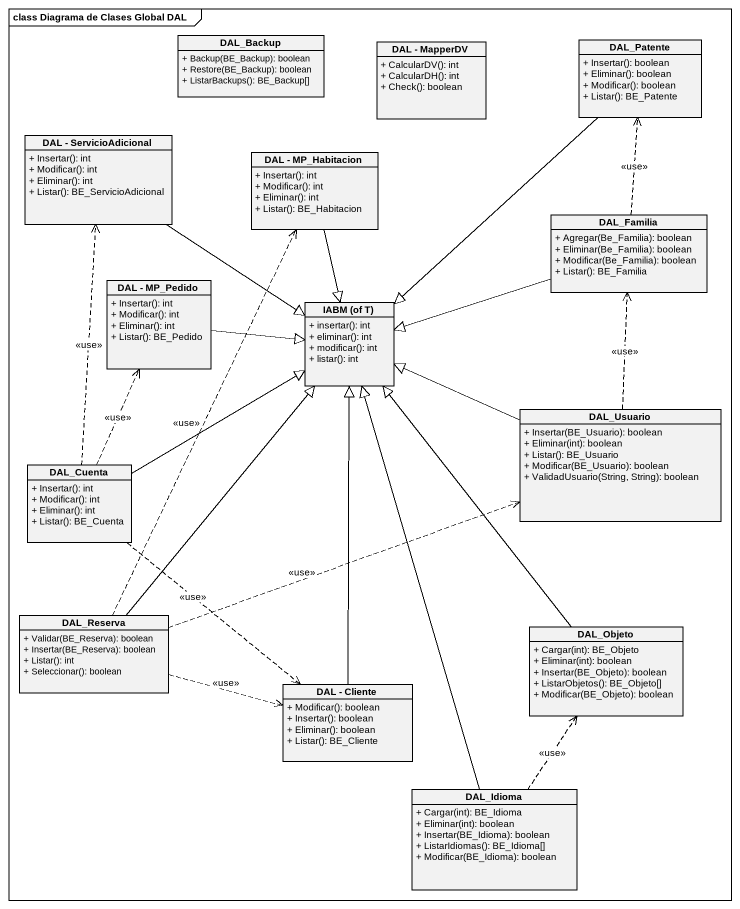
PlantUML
@startuml
mainframe class Diagrama de Clases Global DAL
hide circle
hide empty members
skinparam classAttributeIconSize 0
class DAL_Backup {
  + Backup(BE_Backup): boolean
  + Restore(BE_Backup): boolean
  + ListarBackups(): BE_Backup[]
}
class "DAL - MapperDV" as DAL_MapperDV {
  + CalcularDV(): int
  + CalcularDH(): int
  + Check(): boolean
}
class DAL_Patente {
  + Insertar(): boolean
  + Eliminar(): boolean
  + Modificar(): boolean
  + Listar(): BE_Patente
}
class "DAL - ServicioAdicional" as DAL_ServicioAdicional {
  + Insertar(): int
  + Modificar(): int
  + Eliminar(): int
  + Listar(): BE_ServicioAdicional
}
class "DAL - MP_Habitacion" as DAL_MP_Habitacion {
  + Insertar(): int
  + Modificar(): int
  + Eliminar(): int
  + Listar(): BE_Habitacion
}
class DAL_Familia {
  + Agregar(Be_Familia): boolean
  + Eliminar(Be_Familia): boolean
  + Modificar(Be_Familia): boolean
  + Listar(): BE_Familia
}
class "DAL - MP_Pedido" as DAL_MP_Pedido {
  + Insertar(): int
  + Modificar(): int
  + Eliminar(): int
  + Listar(): BE_Pedido
}
class "IABM (of T)" as IABM_of_T {
  + insertar(): int
  + eliminar(): int
  + modificar(): int
  + listar(): int
}
class DAL_Usuario {
  + Insertar(BE_Usuario): boolean
  + Eliminar(int): boolean
  + Listar(): BE_Usuario
  + Modificar(BE_Usuario): boolean
  + ValidadUsuario(String, String): boolean
}
class DAL_Cuenta {
  + Insertar(): int
  + Modificar(): int
  + Eliminar(): int
  + Listar(): BE_Cuenta
}
class DAL_Reserva {
  + Validar(BE_Reserva): boolean
  + Insertar(BE_Reserva): boolean
  + Listar(): int
  + Seleccionar(): boolean
}
class DAL_Objeto {
  + Cargar(int): BE_Objeto
  + Eliminar(int): boolean
  + Insertar(BE_Objeto): boolean
  + ListarObjetos(): BE_Objeto[]
  + Modificar(BE_Objeto): boolean
}
class "DAL - Cliente" as DAL_Cliente {
  + Modificar(): boolean
  + Insertar(): boolean
  + Eliminar(): boolean
  + Listar(): BE_Cliente
}
class DAL_Idioma {
  + Cargar(int): BE_Idioma
  + Eliminar(int): boolean
  + Insertar(BE_Idioma): boolean
  + ListarIdiomas(): BE_Idioma[]
  + Modificar(BE_Idioma): boolean
}
DAL_Patente --|> IABM_of_T
DAL_ServicioAdicional --|> IABM_of_T
DAL_MP_Habitacion --|> IABM_of_T
DAL_Familia .up.> DAL_Patente : <<use>>
DAL_Familia -left-|> IABM_of_T
DAL_MP_Pedido -right-|> IABM_of_T
DAL_Usuario .up.> DAL_Familia : <<use>>
DAL_Usuario -left-|> IABM_of_T
DAL_Cuenta .up.> DAL_ServicioAdicional : <<use>>
DAL_Cuenta .up.> DAL_MP_Pedido : <<use>>
DAL_Cuenta -right-|> IABM_of_T
DAL_Cuenta ..> DAL_Cliente : <<use>>
DAL_Reserva .up.> DAL_MP_Habitacion : <<use>>
DAL_Reserva -up-|> IABM_of_T
DAL_Reserva .right.> DAL_Usuario : <<use>>
DAL_Reserva .right.> DAL_Cliente : <<use>>
DAL_Objeto -up-|> IABM_of_T
DAL_Cliente -up-|> IABM_of_T
DAL_Idioma -up-|> IABM_of_T
DAL_Idioma .up.> DAL_Objeto : <<use>>
@enduml
